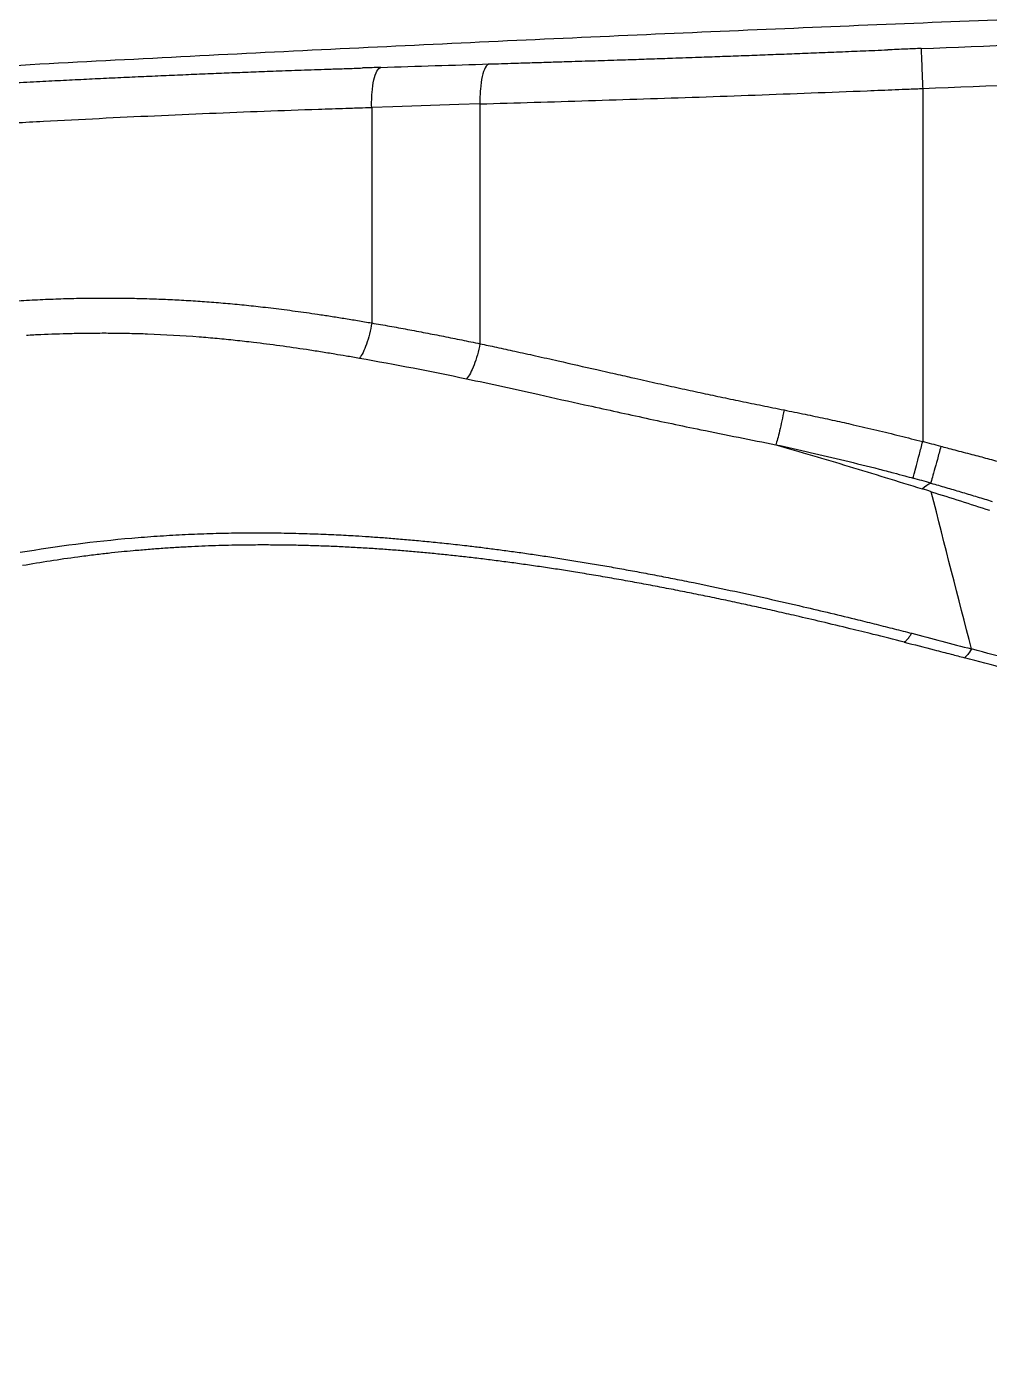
# Model space of a CAD drawing. Extents: x -50 to 28, y -10 to 124.
# Drawn here: x -36.342 to -32.928, y 71.561 to 76.252 of the extents above; entities that cross this region are included whole.
import ezdxf

# ---------------------------------------------------------------- set-up
doc = ezdxf.new("R2010")
doc.units = 0
doc.header["$MEASUREMENT"] = 0
doc.layers.add('GEOMETRY', color=2, linetype='Continuous', lineweight=25)

# ---------------------------------------------------------------- blocks, each defined once
blk = doc.blocks.new('2026 EXCURSION-ENTICE')
at = {"layer": 'GEOMETRY'}
for p, q in [((-21.6834, -2.895), (-21.6834, -4.146)), ((-23.328, -2.952), (-23.5614, -2.9595)), ((-23.2526, -2.9496), (-23.328, -2.952)), ((-23.2526, -2.9496), (-23.2526, -3.7991)), ((-23.5614, -2.9595), (-23.6365, -2.9618)), ((-23.6365, -2.9619), (-23.6365, -3.7256))]:
    blk.add_line(p, q, dxfattribs=at)
for points, knots in [([(36.6428, -38.9849), (36.6428, -38.9538), (36.6428, -38.9209), (36.6428, -38.8518), (36.6428, -38.8157), (36.6428, -38.7044), (36.6428, -38.6259), (36.6429, -38.4716), (36.6429, -38.3959), (36.6429, -38.2918), (36.6429, -38.2586), (36.6429, -38.196), (36.6429, -38.1665), (36.643, -38.1112), (36.643, -38.0854), (36.643, -38.0366), (36.643, -38.0136), (36.643, -37.9686), (36.643, -37.9463), (36.643, -37.9016), (36.643, -37.8792), (36.643, -37.7674), (36.6431, -37.6779), (36.6431, -37.2302), (36.643, -36.8711), (36.6425, -36.1483), (36.642, -35.7846), (36.6407, -35.0531), (36.6397, -34.6853), (36.6362, -33.5784), (36.6327, -32.8363), (36.6258, -31.7329), (36.6232, -31.3667), (36.6174, -30.6389), (36.6143, -30.2773), (36.6073, -29.5579), (36.6036, -29.2001), (36.5954, -28.4845), (36.5909, -28.1267), (36.5766, -27.0538), (36.5657, -26.3392), (36.5282, -24.1982), (36.497, -22.7741), (36.4381, -20.634), (36.4164, -19.92), (36.3801, -18.8478), (36.3674, -18.4902), (36.3408, -17.775), (36.3267, -17.4174), (36.2972, -16.7019), (36.2818, -16.3439), (36.2492, -15.6276), (36.2321, -15.2693), (36.1961, -14.5528), (36.1772, -14.1946), (36.1373, -13.4788), (36.1163, -13.1213), (36.0491, -12.0493), (35.9987, -11.335), (35.8805, -9.9073), (35.8128, -9.1939), (35.7232, -8.3929), (35.713, -8.3039), (35.6975, -8.1705), (35.6923, -8.1261), (35.6818, -8.0371), (35.6765, -7.9925), (35.665, -7.9028), (35.6586, -7.8577), (35.6448, -7.7684), (35.6373, -7.7241), (35.6214, -7.6359), (35.6129, -7.5919), (35.5946, -7.5036), (35.5849, -7.4593), (35.4923, -7.0621), (35.374, -6.7174), (35.0708, -6.0592), (34.8858, -5.7456), (34.4563, -5.1619), (34.2117, -4.8918), (33.673, -4.4064), (33.379, -4.1911), (32.7534, -3.8241), (32.4219, -3.6725), (31.9069, -3.4974), (31.7324, -3.4478), (31.4674, -3.3867), (31.3785, -3.3686), (31.2447, -3.3449), (31.1999, -3.3375), (31.1102, -3.3239), (31.0652, -3.3177), (30.9981, -3.3092), (30.9757, -3.3065), (30.9311, -3.3012), (30.9089, -3.2986), (30.8644, -3.2933), (30.842, -3.2907), (30.7963, -3.2853), (30.7731, -3.2826), (30.702, -3.2744), (30.6528, -3.2687), (30.5544, -3.2576), (30.5054, -3.2521), (30.4346, -3.2442), (30.4114, -3.2416), (30.3659, -3.2366), (30.3436, -3.2342), (30.2768, -3.2269), (30.2323, -3.2221), (30.0987, -3.2078), (30.0097, -3.1985), (29.208, -3.1159), (28.4943, -3.0535), (27.0663, -2.9444), (26.3519, -2.8976), (25.4585, -2.8452), (25.2798, -2.835), (24.9224, -2.8152), (24.7437, -2.8055), (24.2082, -2.7773), (23.8523, -2.7596), (23.1438, -2.7258), (22.7911, -2.7098), (22.0879, -2.6794), (21.7373, -2.665), (21.0356, -2.6375), (20.6844, -2.6244), (19.9793, -2.5993), (19.6253, -2.5873), (18.9141, -2.5644), (18.5568, -2.5535), (17.8413, -2.5327), (17.4836, -2.5228), (16.41, -2.4947), (15.6939, -2.4779), (14.2607, -2.4478), (13.5436, -2.4345), (12.1094, -2.4109), (11.3923, -2.4007), (9.9589, -2.3829), (9.2426, -2.3754), (8.1688, -2.366), (7.8109, -2.3632), (7.2742, -2.3594), (7.0952, -2.3582), (6.734, -2.3559), (6.5517, -2.3549), (6.1823, -2.3529), (5.9953, -2.3519), (5.6165, -2.3502), (5.4248, -2.3494), (4.8447, -2.3471), (4.4512, -2.3459), (3.8632, -2.3443), (3.6676, -2.3438), (3.2794, -2.343), (3.0868, -2.3426), (2.7059, -2.3419), (2.5177, -2.3416), (2.1461, -2.3411), (1.9627, -2.3408), (1.5999, -2.3404), (1.4204, -2.3403), (1.0624, -2.34), (0.8835, -2.3399), (0.3468, -2.3397), (-0.0111, -2.3396), (-1.0845, -2.3399), (-1.8002, -2.3405), (-3.2315, -2.3427), (-3.9472, -2.3443), (-5.3786, -2.3489), (-6.0943, -2.352), (-7.5257, -2.3608), (-8.2412, -2.3663), (-9.6738, -2.3799), (-10.391, -2.3879), (-11.827, -2.4068), (-12.5458, -2.4177), (-13.983, -2.4426), (-14.7013, -2.4566), (-16.1362, -2.4882), (-16.8526, -2.5057), (-17.7473, -2.5302), (-17.9261, -2.5352), (-18.2839, -2.5455), (-18.4628, -2.5508), (-18.999, -2.5671), (-19.3554, -2.5785), (-20.0636, -2.6022), (-20.4155, -2.6146), (-21.1159, -2.6406), (-21.4645, -2.6541), (-22.1614, -2.6825), (-22.5098, -2.6974), (-23.2094, -2.7289), (-23.5607, -2.7454), (-24.2677, -2.7804), (-24.6234, -2.7989), (-25.1589, -2.8282), (-25.3376, -2.8382), (-25.695, -2.8589), (-25.8737, -2.8696), (-26.4099, -2.9025), (-26.7676, -2.9259), (-27.4834, -2.9761), (-27.8414, -3.0029), (-28.5569, -3.0608), (-28.9143, -3.0919), (-29.4497, -3.1421), (-29.6281, -3.1595), (-29.8954, -3.1866), (-29.9845, -3.1958), (-30.1181, -3.2099), (-30.1626, -3.2146), (-30.2294, -3.2218), (-30.2518, -3.2242), (-30.2974, -3.2291), (-30.3205, -3.2317), (-30.3913, -3.2394), (-30.4403, -3.2448), (-30.5396, -3.2559), (-30.5898, -3.2616), (-30.6878, -3.2727), (-30.7354, -3.2782), (-30.8272, -3.2889), (-30.8713, -3.2941), (-30.938, -3.302), (-30.9602, -3.3046), (-31.0049, -3.3101), (-31.0274, -3.3129), (-31.0947, -3.3217), (-31.1396, -3.3282), (-31.274, -3.3493), (-31.3632, -3.3657), (-31.8068, -3.4586), (-32.154, -3.5691), (-32.8192, -3.8576), (-33.1371, -4.0356), (-33.7306, -4.4522), (-34.0061, -4.6908), (-34.5034, -5.2184), (-34.7251, -5.5074), (-35.1057, -6.1243), (-35.2647, -6.4521), (-35.4513, -6.9629), (-35.5048, -7.1361), (-35.5721, -7.4008), (-35.5923, -7.4898), (-35.6191, -7.6236), (-35.6274, -7.6682), (-35.6391, -7.7352), (-35.6429, -7.7576), (-35.6501, -7.8023), (-35.6536, -7.8248), (-35.6601, -7.8689), (-35.6632, -7.8904), (-35.669, -7.9335), (-35.6718, -7.9552), (-35.6773, -7.9995), (-35.68, -8.022), (-35.6853, -8.0666), (-35.6879, -8.0888), (-35.701, -8.1998), (-35.7113, -8.2888), (-35.7416, -8.5557), (-35.7611, -8.7338), (-35.8548, -9.6244), (-35.9185, -10.3381), (-36.0299, -11.7663), (-36.0776, -12.4807), (-36.163, -13.9102), (-36.2007, -14.6252), (-36.2697, -16.0552), (-36.3009, -16.7704), (-36.3576, -18.2009), (-36.3831, -18.9162), (-36.4295, -20.3451), (-36.4503, -21.0586), (-36.488, -22.4845), (-36.5049, -23.1969), (-36.5351, -24.6223), (-36.5485, -25.3353), (-36.5723, -26.7631), (-36.5827, -27.478), (-36.5939, -28.3724), (-36.5961, -28.5513), (-36.6003, -28.9091), (-36.6023, -29.088), (-36.608, -29.6253), (-36.6116, -29.9845), (-36.618, -30.7077), (-36.621, -31.0717), (-36.6263, -31.8041), (-36.6286, -32.1726), (-36.6349, -33.2816), (-36.6379, -34.0258), (-36.6409, -35.1326), (-36.6416, -35.4999), (-36.6426, -36.2298), (-36.6429, -36.5923), (-36.6431, -37.3131), (-36.6431, -37.6713), (-36.643, -38.0739), (-36.643, -38.1187), (-36.643, -38.2079), (-36.6429, -38.2521), (-36.6429, -38.3384), (-36.6429, -38.3806), (-36.6429, -38.4626), (-36.6429, -38.5024), (-36.6428, -38.6188), (-36.6428, -38.6921), (-36.6428, -38.8373), (-36.6428, -38.9094), (-36.6428, -38.9849)], [0, 0, 0, 0, 0.000488, 0.000488, 0.000977, 0.000977, 0.001953, 0.001953, 0.00293, 0.00293, 0.003418, 0.003418, 0.003906, 0.003906, 0.004395, 0.004395, 0.004883, 0.004883, 0.005371, 0.005371, 0.005859, 0.005859, 0.007813, 0.007813, 0.015625, 0.015625, 0.023438, 0.023438, 0.03125, 0.03125, 0.046875, 0.046875, 0.054688, 0.054688, 0.0625, 0.0625, 0.070313, 0.070313, 0.078125, 0.078125, 0.09375, 0.09375, 0.125, 0.125, 0.140625, 0.140625, 0.148438, 0.148438, 0.15625, 0.15625, 0.164063, 0.164063, 0.171875, 0.171875, 0.179688, 0.179688, 0.1875, 0.1875, 0.203125, 0.203125, 0.21875, 0.21875, 0.220703, 0.220703, 0.22168, 0.22168, 0.222656, 0.222656, 0.223633, 0.223633, 0.224609, 0.224609, 0.225586, 0.225586, 0.226563, 0.226563, 0.234375, 0.234375, 0.242188, 0.242188, 0.25, 0.25, 0.257813, 0.257813, 0.265625, 0.265625, 0.269531, 0.269531, 0.271484, 0.271484, 0.272461, 0.272461, 0.273438, 0.273438, 0.273926, 0.273926, 0.274414, 0.274414, 0.274902, 0.274902, 0.275391, 0.275391, 0.276367, 0.276367, 0.277344, 0.277344, 0.277832, 0.277832, 0.27832, 0.27832, 0.279297, 0.279297, 0.28125, 0.28125, 0.296875, 0.296875, 0.3125, 0.3125, 0.316406, 0.316406, 0.320313, 0.320313, 0.328125, 0.328125, 0.335938, 0.335938, 0.34375, 0.34375, 0.351563, 0.351563, 0.359375, 0.359375, 0.367188, 0.367188, 0.375, 0.375, 0.390625, 0.390625, 0.40625, 0.40625, 0.421875, 0.421875, 0.4375, 0.4375, 0.445313, 0.445313, 0.449219, 0.449219, 0.453125, 0.453125, 0.457031, 0.457031, 0.460938, 0.460938, 0.46875, 0.46875, 0.472656, 0.472656, 0.476563, 0.476563, 0.480469, 0.480469, 0.484375, 0.484375, 0.488281, 0.488281, 0.492188, 0.492188, 0.5, 0.5, 0.515625, 0.515625, 0.53125, 0.53125, 0.546875, 0.546875, 0.5625, 0.5625, 0.578125, 0.578125, 0.59375, 0.59375, 0.609375, 0.609375, 0.625, 0.625, 0.628906, 0.628906, 0.632813, 0.632813, 0.640625, 0.640625, 0.648438, 0.648438, 0.65625, 0.65625, 0.664063, 0.664063, 0.671875, 0.671875, 0.679688, 0.679688, 0.683594, 0.683594, 0.6875, 0.6875, 0.695313, 0.695313, 0.703125, 0.703125, 0.710938, 0.710938, 0.714844, 0.714844, 0.716797, 0.716797, 0.717773, 0.717773, 0.718262, 0.718262, 0.71875, 0.71875, 0.719727, 0.719727, 0.720703, 0.720703, 0.72168, 0.72168, 0.722656, 0.722656, 0.723145, 0.723145, 0.723633, 0.723633, 0.724609, 0.724609, 0.726563, 0.726563, 0.734375, 0.734375, 0.742188, 0.742188, 0.75, 0.75, 0.757813, 0.757813, 0.765625, 0.765625, 0.769531, 0.769531, 0.771484, 0.771484, 0.772461, 0.772461, 0.772949, 0.772949, 0.773438, 0.773438, 0.773926, 0.773926, 0.774414, 0.774414, 0.774902, 0.774902, 0.775391, 0.775391, 0.777344, 0.777344, 0.78125, 0.78125, 0.796875, 0.796875, 0.8125, 0.8125, 0.828125, 0.828125, 0.84375, 0.84375, 0.859375, 0.859375, 0.875, 0.875, 0.890625, 0.890625, 0.90625, 0.90625, 0.921875, 0.921875, 0.925781, 0.925781, 0.929688, 0.929688, 0.9375, 0.9375, 0.945313, 0.945313, 0.953125, 0.953125, 0.96875, 0.96875, 0.976563, 0.976563, 0.984375, 0.984375, 0.992188, 0.992188, 0.993164, 0.993164, 0.994141, 0.994141, 0.995117, 0.995117, 0.996094, 0.996094, 0.998047, 0.998047, 1, 1, 1, 1]), ([(-21.6891, -2.7533), (-21.2161, -2.7342), (-20.7423, -2.7164), (-20.0258, -2.691), (-19.786, -2.6828), (-19.3044, -2.6669), (-19.0627, -2.6592), (-18.5779, -2.6442), (-18.335, -2.637), (-17.8494, -2.623), (-17.6065, -2.6163), (-16.8777, -2.5967), (-16.3915, -2.5846), (-14.9314, -2.5508), (-13.9561, -2.5316), (-12.0049, -2.4989), (-11.0293, -2.4854), (-10.0556, -2.4744)], [0, 0, 0, 0, 0.125, 0.125, 0.1875, 0.1875, 0.25, 0.25, 0.3125, 0.3125, 0.375, 0.375, 0.5, 0.5, 0.75, 0.75, 1, 1, 1, 1]), ([(-21.6834, -2.8947), (-21.2049, -2.8754), (-20.7263, -2.8574), (-20.0058, -2.832), (-19.7651, -2.8237), (-19.2827, -2.8078), (-19.0409, -2.8001), (-18.5564, -2.7852), (-18.3138, -2.778), (-17.8288, -2.764), (-17.5862, -2.7573), (-16.8584, -2.7378), (-16.3729, -2.7257), (-15.8869, -2.7145)], [0, 0, 0, 0, 0.25, 0.25, 0.375, 0.375, 0.5, 0.5, 0.625, 0.625, 0.75, 0.75, 1, 1, 1, 1]), ([(-22.1746, -2.7728), (-22.1623, -2.7723), (-22.1372, -2.7713), (-22.099, -2.7698), (-22.0596, -2.7683), (-22.0192, -2.7666), (-21.9776, -2.765), (-21.9495, -2.7638), (-21.9353, -2.7633)], [0, 0, 0, 0, 0.155028, 0.314696, 0.479017, 0.648001, 0.821658, 1, 1, 1, 1]), ([(-21.9353, -2.7633), (-21.922, -2.7627), (-21.8946, -2.7616), (-21.8519, -2.7599), (-21.8224, -2.7587), (-21.8071, -2.7581)], [0, 0, 0, 0, 0.309332, 0.642662, 1, 1, 1, 1]), ([(-21.6891, -2.7533), (-21.6975, -2.7537), (-21.706, -2.754), (-21.7243, -2.7547), (-21.7336, -2.7551), (-21.7428, -2.7555)], [0, 0, 0, 0, 0.5, 0.5, 1, 1, 1, 1]), ([(-21.6891, -2.7533), (-21.6891, -2.7543), (-21.6889, -2.7587), (-21.6883, -2.7737), (-21.6879, -2.7844), (-21.6868, -2.8104), (-21.6862, -2.8258), (-21.6849, -2.8591), (-21.6841, -2.8771), (-21.6834, -2.895)], [0, 0, 0, 0, 0.25, 0.25, 0.5, 0.5, 0.75, 0.75, 1, 1, 1, 1]), ([(-23.2201, -2.808), (-23.2249, -2.8092), (-23.2296, -2.8137), (-23.2381, -2.8289), (-23.2418, -2.8396), (-23.2477, -2.8656), (-23.25, -2.8809), (-23.2526, -2.914), (-23.2531, -2.9318), (-23.2526, -2.9496)], [0, 0, 0, 0, 0.25, 0.25, 0.5, 0.5, 0.75, 0.75, 1, 1, 1, 1]), ([(-23.2201, -2.808), (-23.1908, -2.8071), (-23.1401, -2.8056), (-23.0893, -2.804), (-23.0678, -2.8033)], [0, 0, 0, 0, 0.577466, 1, 1, 1, 1]), ([(-23.0678, -2.8033), (-23.0454, -2.8027), (-23.0025, -2.8013), (-22.9595, -2.8), (-22.9389, -2.7994)], [0, 0, 0, 0, 0.5215391, 1, 1, 1, 1]), ([(-22.9389, -2.7994), (-22.923, -2.7989), (-22.8917, -2.7979), (-22.8454, -2.7964), (-22.8003, -2.795), (-22.7706, -2.794), (-22.756, -2.7935)], [0, 0, 0, 0, 0.26127, 0.515005, 0.761238, 1, 1, 1, 1]), ([(-22.756, -2.7935), (-22.7434, -2.7931), (-22.7183, -2.7923), (-22.6807, -2.7911), (-22.6434, -2.7898), (-22.6066, -2.7886), (-22.5821, -2.7877), (-22.5699, -2.7873)], [0, 0, 0, 0, 0.204499, 0.406727, 0.606705, 0.804455, 1, 1, 1, 1]), ([(-22.5699, -2.7873), (-22.5544, -2.7868), (-22.5234, -2.7857), (-22.4924, -2.7846), (-22.4769, -2.784)], [0, 0, 0, 0, 0.500885, 1, 1, 1, 1]), ([(-22.4769, -2.784), (-22.4644, -2.7836), (-22.4395, -2.7827), (-22.4019, -2.7813), (-22.3642, -2.78), (-22.339, -2.779), (-22.3264, -2.7785)], [0, 0, 0, 0, 0.248813, 0.498398, 0.748784, 1, 1, 1, 1]), ([(-22.3264, -2.7785), (-22.314, -2.7781), (-22.289, -2.7771), (-22.2513, -2.7757), (-22.2131, -2.7743), (-22.1875, -2.7733), (-22.1746, -2.7728)], [0, 0, 0, 0, 0.2457682, 0.4943409, 0.7457434, 1, 1, 1, 1]), ([(-24.8018, -2.8693), (-24.7878, -2.8686), (-24.7599, -2.8672), (-24.7184, -2.8651), (-24.6775, -2.863), (-24.6372, -2.861), (-24.6105, -2.8598), (-24.5973, -2.8591)], [0, 0, 0, 0, 0.205916, 0.408858, 0.608841, 0.805883, 1, 1, 1, 1]), ([(-24.5973, -2.8591), (-24.5836, -2.8585), (-24.5563, -2.8572), (-24.5155, -2.8553), (-24.4748, -2.8534), (-24.4343, -2.8516), (-24.4074, -2.8504), (-24.394, -2.8498)], [0, 0, 0, 0, 0.20137, 0.402035, 0.602015, 0.80133, 1, 1, 1, 1]), ([(-24.394, -2.8498), (-24.3809, -2.8492), (-24.3547, -2.848), (-24.3154, -2.8464), (-24.276, -2.8447), (-24.2365, -2.8431), (-24.2102, -2.842), (-24.197, -2.8414)], [0, 0, 0, 0, 0.198263, 0.397376, 0.597357, 0.798226, 1, 1, 1, 1]), ([(-24.197, -2.8414), (-24.1846, -2.8409), (-24.1597, -2.8399), (-24.1222, -2.8385), (-24.0842, -2.837), (-24.0457, -2.8355), (-24.0199, -2.8346), (-24.0069, -2.8341)], [0, 0, 0, 0, 0.194354, 0.391519, 0.591508, 0.794332, 1, 1, 1, 1]), ([(-24.0069, -2.8341), (-23.9928, -2.8336), (-23.9639, -2.8325), (-23.9198, -2.8309), (-23.8742, -2.8293), (-23.8433, -2.8282), (-23.8276, -2.8277)], [0, 0, 0, 0, 0.236188, 0.481583, 0.736187, 1, 1, 1, 1]), ([(-23.8276, -2.8277), (-23.8119, -2.8272), (-23.7786, -2.826), (-23.7256, -2.8242), (-23.6884, -2.823), (-23.6687, -2.8223)], [0, 0, 0, 0, 0.295295, 0.628646, 1, 1, 1, 1]), ([(-23.6042, -2.8202), (-23.615, -2.8206), (-23.625, -2.8209), (-23.6406, -2.8214), (-23.646, -2.8216), (-23.6571, -2.8219), (-23.6629, -2.8221), (-23.6687, -2.8223)], [0, 0, 0, 0, 0.5, 0.5, 0.75, 0.75, 1, 1, 1, 1]), ([(-23.6365, -2.9619), (-23.637, -2.944), (-23.6366, -2.9263), (-23.634, -2.8931), (-23.6318, -2.8778), (-23.6259, -2.8518), (-23.6222, -2.8412), (-23.6138, -2.8259), (-23.6091, -2.8214), (-23.6042, -2.8202)], [0, 0, 0, 0, 0.25, 0.25, 0.5, 0.5, 0.75, 0.75, 1, 1, 1, 1]), ([(-24.9933, -2.8794), (-24.9764, -2.8785), (-24.9432, -2.8767), (-24.8944, -2.8741), (-24.8475, -2.8717), (-24.8169, -2.8701), (-24.8018, -2.8693)], [0, 0, 0, 0, 0.264686, 0.51957, 0.764668, 1, 1, 1, 1]), ([(-22.0787, -2.9107), (-22.0123, -2.9081), (-21.946, -2.9055), (-21.8467, -2.9016), (-21.8137, -2.9002), (-21.7641, -2.8982), (-21.7476, -2.8976), (-21.7228, -2.8966), (-21.7145, -2.8962), (-21.6984, -2.8956), (-21.6909, -2.8953), (-21.6834, -2.895)], [0, 0, 0, 0, 0.5, 0.5, 0.75, 0.75, 0.875, 0.875, 0.9375, 0.9375, 1, 1, 1, 1]), ([(-22.8678, -2.9379), (-22.8031, -2.9359), (-22.7381, -2.9339), (-22.6073, -2.9296), (-22.5417, -2.9274), (-22.4758, -2.9252)], [0, 0, 0, 0, 0.5, 0.5, 1, 1, 1, 1]), ([(-22.4758, -2.9252), (-22.4099, -2.9229), (-22.3438, -2.9206), (-22.2113, -2.9157), (-22.145, -2.9132), (-22.0787, -2.9107)], [0, 0, 0, 0, 0.5, 0.5, 1, 1, 1, 1]), ([(-24.7999, -3.0109), (-24.7336, -3.0074), (-24.6677, -3.004), (-24.5363, -2.9974), (-24.471, -2.9943), (-24.4059, -2.9913)], [0, 0, 0, 0, 0.5, 0.5, 1, 1, 1, 1]), ([(-24.4059, -2.9913), (-24.3408, -2.9884), (-24.276, -2.9855), (-24.1468, -2.9801), (-24.0824, -2.9776), (-24.018, -2.9752)], [0, 0, 0, 0, 0.5, 0.5, 1, 1, 1, 1]), ([(-24.018, -2.9752), (-23.9537, -2.9727), (-23.8894, -2.9704), (-23.7928, -2.967), (-23.7606, -2.9659), (-23.7202, -2.9646), (-23.7121, -2.9643), (-23.6959, -2.9638), (-23.6878, -2.9635), (-23.665, -2.9628), (-23.6515, -2.9623), (-23.6365, -2.9618)], [0, 0, 0, 0, 0.5, 0.5, 0.75, 0.75, 0.8125, 0.8125, 0.875, 0.875, 1, 1, 1, 1]), ([(-25.2056, -3.0332), (-25.2035, -3.033), (-25.2013, -3.0329), (-25.1966, -3.0327), (-25.1941, -3.0325), (-25.1864, -3.0321), (-25.1813, -3.0318), (-25.1725, -3.0313), (-25.1683, -3.0311), (-25.1599, -3.0306), (-25.1557, -3.0304), (-25.1345, -3.0292), (-25.1176, -3.0282), (-25.067, -3.0254), (-25.0334, -3.0235), (-24.9329, -3.018), (-24.8662, -3.0144), (-24.7999, -3.0109)], [0, 0, 0, 0, 0.015625, 0.015625, 0.03125, 0.03125, 0.0625, 0.0625, 0.09375, 0.09375, 0.125, 0.125, 0.25, 0.25, 0.5, 0.5, 1, 1, 1, 1]), ([(-25.0089, -3.655), (-24.9954, -3.6539), (-24.9685, -3.6519), (-24.9285, -3.6491), (-24.889, -3.6467), (-24.85, -3.6445), (-24.8242, -3.6432), (-24.8114, -3.6426)], [0, 0, 0, 0, 0.205341, 0.407982, 0.607952, 0.805281, 1, 1, 1, 1]), ([(-24.8114, -3.6426), (-24.7991, -3.6421), (-24.7747, -3.641), (-24.738, -3.6397), (-24.7016, -3.6387), (-24.6653, -3.6379), (-24.6291, -3.6374), (-24.5932, -3.6372), (-24.5573, -3.6372), (-24.5217, -3.6375), (-24.4861, -3.638), (-24.4508, -3.6388), (-24.4273, -3.6395), (-24.4155, -3.6399)], [0, 0, 0, 0, 0.092662, 0.184931, 0.276818, 0.368339, 0.459507, 0.550339, 0.640849, 0.731054, 0.82097, 0.910613, 1, 1, 1, 1]), ([(-24.4155, -3.6399), (-24.4048, -3.6402), (-24.3832, -3.641), (-24.3508, -3.6424), (-24.3183, -3.6441), (-24.2857, -3.646), (-24.2531, -3.648), (-24.2204, -3.6504), (-24.1876, -3.6529), (-24.1547, -3.6557), (-24.1218, -3.6587), (-24.0888, -3.6619), (-24.0556, -3.6653), (-24.0336, -3.6678), (-24.0225, -3.6691)], [0, 0, 0, 0, 0.081391, 0.163094, 0.245122, 0.327486, 0.4102, 0.493276, 0.576726, 0.660562, 0.744797, 0.829441, 0.914505, 1, 1, 1, 1]), ([(-24.0225, -3.6691), (-24.0098, -3.6705), (-23.9843, -3.6735), (-23.946, -3.6783), (-23.9072, -3.6834), (-23.8679, -3.6888), (-23.8417, -3.6926), (-23.8285, -3.6945)], [0, 0, 0, 0, 0.194727, 0.39206, 0.592031, 0.794668, 1, 1, 1, 1]), ([(-23.8285, -3.6945), (-23.8131, -3.6968), (-23.782, -3.7015), (-23.7346, -3.709), (-23.686, -3.7171), (-23.6531, -3.7227), (-23.6365, -3.7256)], [0, 0, 0, 0, 0.239042, 0.485352, 0.738986, 1, 1, 1, 1]), ([(-23.6365, -3.7256), (-23.6386, -3.7389), (-23.6413, -3.7521), (-23.6475, -3.7775), (-23.6511, -3.7896), (-23.6588, -3.8116), (-23.6629, -3.8215), (-23.6713, -3.8382), (-23.6756, -3.845), (-23.6799, -3.85)], [0, 0, 0, 0, 0.25, 0.25, 0.5, 0.5, 0.75, 0.75, 1, 1, 1, 1]), ([(-23.6365, -3.7256), (-23.6153, -3.7293), (-23.573, -3.7367), (-23.5095, -3.7483), (-23.4456, -3.7604), (-23.3815, -3.7729), (-23.3171, -3.7857), (-23.2741, -3.7946), (-23.2526, -3.7991)], [0, 0, 0, 0, 0.164484, 0.329834, 0.496056, 0.663155, 0.831134, 1, 1, 1, 1]), ([(-24.2482, -3.7745), (-24.2375, -3.7754), (-24.2161, -3.7771), (-24.184, -3.78), (-24.1519, -3.783), (-24.1198, -3.7863), (-24.0877, -3.7898), (-24.0663, -3.7923), (-24.0556, -3.7935)], [0, 0, 0, 0, 0.165592, 0.331592, 0.498018, 0.664886, 0.83221, 1, 1, 1, 1]), ([(-23.2526, -3.7991), (-23.2551, -3.8124), (-23.2583, -3.8257), (-23.2654, -3.8512), (-23.2693, -3.8633), (-23.2778, -3.8853), (-23.2823, -3.8951), (-23.2913, -3.9117), (-23.2959, -3.9184), (-23.3003, -3.9233)], [0, 0, 0, 0, 0.25, 0.25, 0.5, 0.5, 0.75, 0.75, 1, 1, 1, 1]), ([(-23.2526, -3.7991), (-23.2331, -3.8032), (-23.1919, -3.8119), (-23.1263, -3.8262), (-23.0534, -3.8423), (-23.0022, -3.8539), (-22.9754, -3.8599)], [0, 0, 0, 0, 0.210174, 0.447035, 0.71038, 1, 1, 1, 1]), ([(-23.8681, -3.819), (-23.8513, -3.8216), (-23.8175, -3.8268), (-23.7839, -3.8323), (-23.7671, -3.8351)], [0, 0, 0, 0, 0.499028, 1, 1, 1, 1]), ([(-23.7671, -3.8351), (-23.7539, -3.8373), (-23.7248, -3.8421), (-23.6957, -3.8472), (-23.6799, -3.85)], [0, 0, 0, 0, 0.454291, 1, 1, 1, 1]), ([(-22.8388, -3.8909), (-22.8256, -3.8939), (-22.8006, -3.8996), (-22.7648, -3.9077), (-22.7328, -3.9149), (-22.7127, -3.9194), (-22.7033, -3.9215)], [0, 0, 0, 0, 0.2922446, 0.556259, 0.7921491, 1, 1, 1, 1]), ([(-22.7033, -3.9215), (-22.6897, -3.9246), (-22.6628, -3.9306), (-22.6228, -3.9395), (-22.5838, -3.9481), (-22.5456, -3.9564), (-22.5084, -3.9645), (-22.4721, -3.9724), (-22.4481, -3.9775), (-22.4363, -3.98)], [0, 0, 0, 0, 0.153977, 0.304204, 0.450708, 0.593518, 0.732656, 0.868144, 1, 1, 1, 1]), ([(-22.4363, -3.98), (-22.4245, -3.9825), (-22.4007, -3.9875), (-22.3647, -3.9951), (-22.328, -4.0027), (-22.2906, -4.0104), (-22.2527, -4.0182), (-22.2141, -4.026), (-22.1881, -4.0312), (-22.175, -4.0338)], [0, 0, 0, 0, 0.136133, 0.274472, 0.415038, 0.557851, 0.702934, 0.850309, 1, 1, 1, 1]), ([(-22.175, -4.0338), (-22.1776, -4.0469), (-22.1802, -4.0599), (-22.1855, -4.0848), (-22.1882, -4.0967), (-22.1933, -4.1184), (-22.1957, -4.1282), (-22.2002, -4.1449), (-22.2023, -4.1517), (-22.204, -4.1568)], [0, 0, 0, 0, 0.25, 0.25, 0.5, 0.5, 0.75, 0.75, 1, 1, 1, 1]), ([(-22.175, -4.0338), (-22.1625, -4.0364), (-22.1376, -4.0414), (-22.1007, -4.0489), (-22.0648, -4.0564), (-22.0297, -4.0639), (-21.9956, -4.0712), (-21.9623, -4.0785), (-21.9405, -4.0835), (-21.9297, -4.0859)], [0, 0, 0, 0, 0.153656, 0.303714, 0.450177, 0.593041, 0.732304, 0.867959, 1, 1, 1, 1]), ([(-21.9297, -4.0859), (-21.9158, -4.089), (-21.8881, -4.0954), (-21.8466, -4.1051), (-21.8054, -4.1151), (-21.7645, -4.1252), (-21.7239, -4.1355), (-21.6969, -4.1425), (-21.6834, -4.146)], [0, 0, 0, 0, 0.168795, 0.336734, 0.503822, 0.670061, 0.835453, 1, 1, 1, 1]), ([(-21.7175, -4.2754), (-21.7167, -4.2727), (-21.7153, -4.2673), (-21.7113, -4.252), (-21.7087, -4.242), (-21.7025, -4.2186), (-21.699, -4.2052), (-21.6914, -4.1765), (-21.6874, -4.1613), (-21.6834, -4.146)], [0, 0, 0, 0, 0.25, 0.25, 0.5, 0.5, 0.75, 0.75, 1, 1, 1, 1]), ([(-21.619, -4.1633), (-21.6298, -4.1604), (-21.6512, -4.1545), (-21.6727, -4.1489), (-21.6834, -4.146)], [0, 0, 0, 0, 0.5021716, 1, 1, 1, 1]), ([(-21.619, -4.1633), (-21.6233, -4.1788), (-21.6275, -4.1943), (-21.6355, -4.2234), (-21.6393, -4.237), (-21.6457, -4.2606), (-21.6484, -4.2705), (-21.6526, -4.2856), (-21.654, -4.2907), (-21.6546, -4.293)], [0, 0, 0, 0, 0.25, 0.25, 0.5, 0.5, 0.75, 0.75, 1, 1, 1, 1]), ([(-21.5079, -4.1924), (-21.518, -4.1898), (-21.5384, -4.1846), (-21.5677, -4.177), (-21.5946, -4.1699), (-21.6113, -4.1654), (-21.619, -4.1633)], [0, 0, 0, 0, 0.27398, 0.547942, 0.791234, 1, 1, 1, 1]), ([(-21.8382, -4.2432), (-21.821, -4.2477), (-21.7904, -4.2557), (-21.7501, -4.2665), (-21.7271, -4.2728), (-21.7175, -4.2754)], [0, 0, 0, 0, 0.426872, 0.760115, 1, 1, 1, 1]), ([(-24.487, -4.4875), (-24.472, -4.4863), (-24.4421, -4.4838), (-24.3974, -4.4805), (-24.3528, -4.4777), (-24.3085, -4.4753), (-24.2645, -4.4733), (-24.2206, -4.4717), (-24.177, -4.4704), (-24.1335, -4.4695), (-24.1047, -4.4692), (-24.0903, -4.469)], [0, 0, 0, 0, 0.113594, 0.226542, 0.338852, 0.450535, 0.561602, 0.672067, 0.781945, 0.891251, 1, 1, 1, 1]), ([(-24.0903, -4.469), (-24.075, -4.469), (-24.0449, -4.4688), (-24.0004, -4.469), (-23.9573, -4.4695), (-23.9156, -4.4703), (-23.8752, -4.4714), (-23.8363, -4.4727), (-23.7987, -4.4741), (-23.7625, -4.4758), (-23.7278, -4.4776), (-23.7051, -4.4789), (-23.694, -4.4795)], [0, 0, 0, 0, 0.115593, 0.227743, 0.336464, 0.441741, 0.54355, 0.64187, 0.736685, 0.827983, 0.915757, 1, 1, 1, 1]), ([(-23.694, -4.4795), (-23.678, -4.4805), (-23.645, -4.4825), (-23.5942, -4.4862), (-23.5405, -4.4904), (-23.4841, -4.4953), (-23.425, -4.5009), (-23.3632, -4.5073), (-23.3211, -4.5121), (-23.2996, -4.5145)], [0, 0, 0, 0, 0.121444, 0.250119, 0.385974, 0.528951, 0.678989, 0.836025, 1, 1, 1, 1]), ([(-24.4816, -4.5328), (-24.4957, -4.5341), (-24.5254, -4.5369), (-24.5723, -4.5419), (-24.6237, -4.5478), (-24.6595, -4.5525), (-24.6781, -4.5549)], [0, 0, 0, 0, 0.2145674, 0.4528556, 0.7146915, 1, 1, 1, 1]), ([(-24.0868, -4.5125), (-24.1019, -4.5128), (-24.1324, -4.5132), (-24.179, -4.5144), (-24.2268, -4.5161), (-24.2758, -4.5183), (-24.3259, -4.521), (-24.377, -4.5243), (-24.429, -4.5282), (-24.464, -4.5313), (-24.4816, -4.5328)], [0, 0, 0, 0, 0.114299, 0.232029, 0.353048, 0.477176, 0.604186, 0.733796, 0.865732, 1, 1, 1, 1]), ([(-23.2975, -4.5554), (-23.3149, -4.5535), (-23.3497, -4.5496), (-23.4023, -4.5441), (-23.4554, -4.539), (-23.509, -4.5343), (-23.5632, -4.5299), (-23.6181, -4.526), (-23.6738, -4.5224), (-23.7302, -4.5193), (-23.7875, -4.5167), (-23.8457, -4.5147), (-23.9048, -4.5132), (-23.9647, -4.5123), (-24.0255, -4.512), (-24.0663, -4.5123), (-24.0868, -4.5125)], [0, 0, 0, 0, 0.0663272, 0.1332191, 0.2006311, 0.2686637, 0.3374221, 0.4070024, 0.4774896, 0.5489554, 0.6214553, 0.6950268, 0.7696865, 0.845428, 0.9222193, 1, 1, 1, 1]), ([(-23.2996, -4.5145), (-23.2831, -4.5165), (-23.2497, -4.5204), (-23.199, -4.5269), (-23.147, -4.5338), (-23.0938, -4.5412), (-23.0393, -4.5491), (-22.9835, -4.5576), (-22.9459, -4.5636), (-22.9269, -4.5666)], [0, 0, 0, 0, 0.13216, 0.26788, 0.407153, 0.549981, 0.696376, 0.846367, 1, 1, 1, 1]), ([(-22.9064, -4.6097), (-22.9255, -4.6066), (-22.9635, -4.6005), (-23.0205, -4.5919), (-23.077, -4.5837), (-23.1329, -4.5759), (-23.1884, -4.5686), (-23.2431, -4.5617), (-23.2795, -4.5575), (-23.2975, -4.5554)], [0, 0, 0, 0, 0.147103, 0.293024, 0.437647, 0.58083, 0.722407, 0.862196, 1, 1, 1, 1]), ([(-22.9269, -4.5666), (-22.9077, -4.5697), (-22.8688, -4.5761), (-22.8099, -4.5862), (-22.7497, -4.5968), (-22.6882, -4.6081), (-22.6253, -4.62), (-22.561, -4.6324), (-22.5178, -4.6412), (-22.4959, -4.6456)], [0, 0, 0, 0, 0.1329963, 0.2692235, 0.4087253, 0.5515269, 0.6976546, 0.8471363, 1, 1, 1, 1]), ([(-22.5186, -4.68), (-22.5402, -4.6757), (-22.5832, -4.6672), (-22.6478, -4.6549), (-22.7124, -4.6429), (-22.777, -4.6314), (-22.8416, -4.6203), (-22.8848, -4.6132), (-22.9064, -4.6097)], [0, 0, 0, 0, 0.16739, 0.334261, 0.500843, 0.667288, 0.833672, 1, 1, 1, 1]), ([(-22.3255, -4.7202), (-22.3468, -4.7156), (-22.3896, -4.7064), (-22.454, -4.693), (-22.4971, -4.6843), (-22.5186, -4.68)], [0, 0, 0, 0, 0.332568, 0.66567, 1, 1, 1, 1]), ([(-22.1325, -4.7632), (-22.1551, -4.758), (-22.1991, -4.748), (-22.2634, -4.7336), (-22.3052, -4.7246), (-22.3255, -4.7202)], [0, 0, 0, 0, 0.3515503, 0.6850554, 1, 1, 1, 1]), ([(-21.9403, -4.8087), (-21.9743, -4.8005), (-22.0383, -4.785), (-22.1025, -4.7702), (-22.1325, -4.7632)], [0, 0, 0, 0, 0.531207, 1, 1, 1, 1]), ([(-21.913, -4.777), (-21.8912, -4.7824), (-21.8483, -4.793), (-21.7847, -4.809), (-21.7429, -4.8197), (-21.7222, -4.8249)], [0, 0, 0, 0, 0.341279, 0.674646, 1, 1, 1, 1]), ([(-21.7491, -4.8561), (-21.7857, -4.8469), (-21.8494, -4.8309), (-21.9132, -4.8153), (-21.9403, -4.8087)], [0, 0, 0, 0, 0.5743276, 1, 1, 1, 1]), ([(-21.7491, -4.8561), (-21.7476, -4.8552), (-21.7458, -4.8541), (-21.7416, -4.8506), (-21.7392, -4.8482), (-21.7342, -4.8425), (-21.7316, -4.839), (-21.7267, -4.8319), (-21.7243, -4.8282), (-21.7222, -4.8249)], [0, 0, 0, 0, 0.25, 0.25, 0.5, 0.5, 0.75, 0.75, 1, 1, 1, 1]), ([(-21.6423, -4.8836), (-21.6225, -4.8887), (-21.587, -4.898), (-21.5514, -4.9073), (-21.5357, -4.9115)], [0, 0, 0, 0, 0.556648, 1, 1, 1, 1]), ([(-21.0557, -5.0435), (-21.0868, -5.0347), (-21.1551, -5.0153), (-21.2664, -4.9843), (-21.3953, -4.9489), (-21.487, -4.9245), (-21.5357, -4.9115)], [0, 0, 0, 0, 0.194979, 0.427428, 0.696467, 1, 1, 1, 1]), ([(-20.2968, -5.2341), (-20.3967, -5.2029), (-20.4961, -5.1723), (-20.6962, -5.1118), (-20.7969, -5.0818), (-20.9996, -5.0225), (-21.1015, -4.9933), (-21.3057, -4.936), (-21.4079, -4.9079), (-21.5101, -4.8806)], [0, 0, 0, 0, 0.25, 0.25, 0.5, 0.5, 0.75, 0.75, 1, 1, 1, 1])]:
    blk.add_open_spline(points, degree=3, knots=knots, dxfattribs=at)
for points in [[(-21.7428, -2.7555), (-21.7643, -2.7563), (-21.7857, -2.7572), (-21.8071, -2.7581)], [(-23.6042, -2.8202), (-23.4759, -2.816), (-23.3479, -2.812), (-23.2201, -2.808)], [(-23.2526, -2.9496), (-23.1888, -2.9477), (-23.125, -2.9458), (-23.061, -2.9438)], [(-23.061, -2.9438), (-22.9969, -2.9419), (-22.9325, -2.9399), (-22.8678, -2.9379)], [(-24.8602, -3.7688), (-24.8431, -3.7678), (-24.826, -3.7669), (-24.8089, -3.7661)], [(-24.8089, -3.7661), (-24.774, -3.7646), (-24.7392, -3.7634), (-24.7045, -3.7625)], [(-24.7045, -3.7625), (-24.687, -3.7621), (-24.6696, -3.7618), (-24.6522, -3.7616)], [(-24.6522, -3.7616), (-24.6372, -3.7614), (-24.6222, -3.7612), (-24.6073, -3.7612)], [(-24.6073, -3.7612), (-24.5973, -3.7611), (-24.5873, -3.7611), (-24.5773, -3.7611)], [(-24.5773, -3.7611), (-24.5683, -3.7612), (-24.5592, -3.7612), (-24.5502, -3.7613)], [(-24.5502, -3.7613), (-24.5316, -3.7615), (-24.5131, -3.7618), (-24.4945, -3.7622)], [(-24.4945, -3.7622), (-24.4733, -3.7626), (-24.4521, -3.7633), (-24.4309, -3.764)], [(-24.4309, -3.764), (-24.3699, -3.7663), (-24.309, -3.7698), (-24.2482, -3.7745)], [(-24.0556, -3.7935), (-24.0244, -3.7972), (-23.9932, -3.8012), (-23.9619, -3.8055)], [(-23.9619, -3.8055), (-23.9307, -3.8097), (-23.8994, -3.8143), (-23.8681, -3.819)], [(-23.6799, -3.85), (-23.5528, -3.8723), (-23.4262, -3.8968), (-23.3003, -3.9233)], [(-22.9754, -3.8599), (-22.9299, -3.8703), (-22.8844, -3.8806), (-22.8388, -3.8909)], [(-23.3003, -3.9233), (-23.2573, -3.9323), (-23.2143, -3.9416), (-23.1713, -3.951)], [(-23.1713, -3.951), (-23.1284, -3.9604), (-23.0854, -3.9699), (-23.0424, -3.9795)], [(-23.0424, -3.9795), (-22.9889, -3.9914), (-22.9355, -4.0033), (-22.8821, -4.0152)], [(-22.8821, -4.0152), (-22.8132, -4.0304), (-22.7444, -4.0455), (-22.676, -4.0603)], [(-22.676, -4.0603), (-22.607, -4.0751), (-22.5383, -4.0896), (-22.4703, -4.1036)], [(-22.4703, -4.1036), (-22.3804, -4.1221), (-22.2916, -4.1397), (-22.204, -4.1568)], [(-22.204, -4.1568), (-22.1174, -4.1819), (-22.0308, -4.2076), (-21.9444, -4.2337)], [(-22.204, -4.1568), (-22.1225, -4.1747), (-22.041, -4.1932), (-21.9598, -4.2129)], [(-21.9598, -4.2129), (-21.9191, -4.2227), (-21.8786, -4.2328), (-21.8382, -4.2432)], [(-21.4523, -4.2071), (-21.4708, -4.2021), (-21.4893, -4.1972), (-21.5079, -4.1924)], [(-21.397, -4.2228), (-21.4154, -4.2173), (-21.4338, -4.2121), (-21.4523, -4.2071)], [(-21.9444, -4.2337), (-21.9017, -4.2466), (-21.859, -4.2596), (-21.8164, -4.2727)], [(-21.8164, -4.2727), (-21.7727, -4.2861), (-21.7291, -4.2996), (-21.6855, -4.3132)], [(-21.6546, -4.293), (-21.6755, -4.2871), (-21.6965, -4.2812), (-21.7175, -4.2754)], [(-21.6855, -4.3132), (-21.6743, -4.3024), (-21.6639, -4.2955), (-21.6546, -4.293)], [(-21.653, -4.3234), (-21.6638, -4.32), (-21.6747, -4.3166), (-21.6855, -4.3132)], [(-21.6546, -4.293), (-21.6522, -4.2937), (-21.6498, -4.2944), (-21.6474, -4.2951)], [(-21.6474, -4.2951), (-21.6298, -4.3001), (-21.6123, -4.3052), (-21.5948, -4.3103)], [(-21.5948, -4.3103), (-21.586, -4.3129), (-21.5773, -4.3155), (-21.5685, -4.3181)], [(-21.5101, -4.8806), (-21.5574, -4.6995), (-21.605, -4.5141), (-21.653, -4.3234)], [(-21.653, -4.3234), (-21.5842, -4.3451), (-21.5154, -4.367), (-21.4466, -4.3891)], [(-21.5685, -4.3181), (-21.5598, -4.3207), (-21.5511, -4.3233), (-21.5423, -4.3259)], [(-21.5423, -4.3259), (-21.5248, -4.3311), (-21.5074, -4.3363), (-21.4899, -4.3416)], [(-21.4899, -4.3416), (-21.4724, -4.3469), (-21.4549, -4.3522), (-21.4374, -4.3575)], [(-24.8821, -4.5381), (-24.751, -4.5157), (-24.6189, -4.4989), (-24.487, -4.4875)], [(-24.6781, -4.5549), (-24.7439, -4.5637), (-24.809, -4.5738), (-24.8739, -4.5853)], [(-22.4959, -4.6456), (-22.4524, -4.6544), (-22.4089, -4.6635), (-22.3655, -4.6728)], [(-22.3655, -4.6728), (-22.2792, -4.6912), (-22.1929, -4.7106), (-22.1067, -4.7307)], [(-22.1067, -4.7307), (-22.0421, -4.7457), (-21.9775, -4.7612), (-21.913, -4.777)], [(-21.7222, -4.8249), (-21.6514, -4.8432), (-21.5806, -4.8617), (-21.5101, -4.8806)], [(-21.7491, -4.8561), (-21.7135, -4.8652), (-21.6779, -4.8743), (-21.6423, -4.8836)], [(-21.5101, -4.8806), (-21.5199, -4.8966), (-21.5285, -4.907), (-21.5357, -4.9115)]]:
    blk.add_open_spline(points, degree=3, dxfattribs=at)

msp = doc.modelspace()

# ---------------------------------------------------------------- block references
msp.add_blockref('2026 EXCURSION-ENTICE', (-11.4819, 78.9272))

doc.saveas('drawing.dxf')
